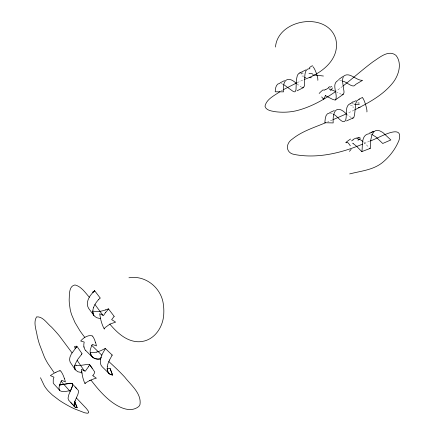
<?xml version="1.0" encoding="UTF-8"?>
<svg xmlns="http://www.w3.org/2000/svg" width="435" height="435" viewBox="0 0 435 435"><rect width="100%" height="100%" fill="white"/><g stroke="black" fill="none" stroke-linecap="round" stroke-linejoin="round"><path stroke-width="0.33" stroke-dasharray="2.17 1.63" d="M342.649 86.299L336.364 91.007M281.113 90.964L282.821 89.991M354.155 110.153L347.538 113.307M297.214 82.65L304.217 79.474M369.565 141.168L363.143 143.887M332.405 119.946L327.74 121.865M352.6 107.01L354.003 107.075M301.14 72.928L303.951 73.847M339.724 80.399L342.073 80.943M369.668 133.768L370.952 134.051M351.333 103.432L353.079 103.965M330.35 113.095L332.878 114.079M281.043 83.547L282.984 84.243M341.475 94.346L336.538 91.981M301.798 87.397L296.942 83.89M351.214 117.613L347.277 114.682M363.796 142.142L368.902 147.389M353.041 103.856A9.151 4.045 47 0 1 353.421 104.03M349.707 104.465A36.665 21.223 -62.2 0 1 352.79 101.469M350.414 105.77A31.342 15.812 5.9 0 1 352.421 105.808M301.036 74.216A37.236 15.426 -60.3 0 1 303.32 71.465M301.961 76.043A31.516 11.098 2 0 1 304.087 76.103"/><path stroke-width="0.65" d="M107.304 366.428L107.304 370.386L108.706 373.181L107.592 371.365L107.119 368.755M275.48 47.045C277.856 18.667 327.658 11.12 335.836 39.172C340.398 59.459 321.144 73.743 304.217 79.474M76.75 388.689L72.188 383.692L70.878 383.24L59.6 385.035L59.051 387.329L59.089 389.064L59.655 390.287L60.775 391.119L62.357 391.522L65.647 391.44L70.59 390.548L71.367 388.841M74.782 401.679L74.108 404.311L74.271 406.17L75.26 407.28L77.147 407.758L74.782 401.679L77.147 407.758L75.445 407.372L74.461 406.54L74.075 405.197L74.314 403.201A24.947 22.772 7.6 0 1 75.163 400.711M93.525 307.572L94.477 305.375A28.215 26.502 9.7 0 1 98.457 299.758M75.152 400.711L77.919 394.333L78.615 391.582L78.311 390.412L75.26 387.058M71.427 388.711L72.46 385.916L72.525 384.225L72.292 386.508L68.817 394.697L68.039 398.145L68.518 400.015L72.389 404.305M111.98 355.52L111.936 355.607A10.174 9.45 9.7 0 1 111.833 355.797L109.495 360.049M323.553 99.327L325.413 95.695M108.489 309.04L108.5 309.029A1.637 1.539 11.7 0 1 108.358 309.236L105.52 312.596M81.633 354.34L81.66 354.308A12.637 11.696 12.8 0 1 81.225 354.9L78.246 358.706A40.444 37.29 7.5 0 0 77.609 359.614L75.255 363.997A12.223 11.277 10.3 0 0 74.7 366.025L75.076 369.337A4.6 4.241 11 0 0 75.342 369.799L77.794 371.751L81.856 372.61L81.486 369.304L85.189 371.305L88.767 366.395M93.014 375.361L93.737 374.361A25.752 23.751 12 0 0 94.096 373.834L94.77 372.007L90.246 365.482M92.954 375.443L92.758 375.709A59.448 53.848 10.2 0 1 96.369 378.2A23.463 21.489 7.6 0 0 90.001 380.549M75.244 348.604L74.543 346.488L76.473 346.14M75.554 348.239L76.892 346.483L71.324 354.025L69.986 357.021L69.546 359.674L70.176 362.192L75.342 369.799M98.446 299.748L100.104 298.095M342.579 94.536C345.417 93.558 343.258 89.3 343.335 87.147C342.894 83.607 341.834 79.692 343.487 76.315C349.474 71.188 356.211 80.845 362.578 80.323L355.585 84.461C353.329 89.246 346.233 81.345 342.628 81.138M94.428 291.048L94.504 290.977A10.309 9.722 15.8 0 1 94.292 291.107L93.9 291.325A18.292 17.27 16.9 0 1 92.747 291.89L92.927 292.429L94.678 290.857M323.836 90.534L325.239 89.431M94.368 291.097C89.822 295.131 84.983 302.33 88.599 308.344L94.27 315.946L96.543 317.664L100.523 318.686L99.675 313.738L103.557 315.516A32.538 30.493 7.5 0 1 105.526 312.596M343.171 85.891C353.291 77.952 362.839 69.295 373.192 61.65C379.472 57.637 388.52 49.378 395.953 55.354C402.212 63.086 398.922 74.477 393.61 81.813C383.79 94.792 368.945 102.578 354.759 109.859M94.52 290.977L94.553 290.95A9.537 8.994 15.7 0 1 94.205 291.156M338.566 79.621L342.682 76.603M302.407 87.636C306.262 87.212 303.94 80.845 304.701 78.202C304.875 74.831 304.837 68.523 309.584 68.681M325.875 95.907L332.721 99.403L335.097 100.072L343.438 94.237M335.831 91.388C323.624 99.914 310.296 107.391 295.713 110.898C289.112 112.333 282.277 112.562 275.572 111.751C271.821 111.001 266.133 110.68 264.975 106.227C266.524 99.001 274.496 95.564 280.004 91.627M351.562 140.886L353.149 139.918M283.386 89.664L296.665 82.906M328.246 87.511L329.839 86.69M283.745 84.635L292.771 91.16L294.174 91.828L295.169 91.725L296.001 89.702L296.344 79.806L297.431 75.146L298.878 73.406L305.821 69.915M335.537 99.963C338.403 94.303 330.676 84.091 338.153 80.415M55.897 372.262L53.907 373.35A53.13 48.345 8.6 0 0 50.378 375.612L53.978 377.183L53.815 377.618A20.532 18.819 10.7 0 0 53.249 379.461L53.233 382.914A3.067 2.806 12.2 0 0 53.804 383.866L59.72 390.369L59.35 389.961M280.069 82.851L284.528 80.6M329.784 112.594L334.314 110.512M303.576 87.56L297.045 90.801M89.512 380.652L89.931 380.446M346.467 120.925L353.28 117.923L353.905 117.276L354.574 114.791L355.797 103.225L357.102 100.528L358.984 99.517M346.342 113.867L333.003 119.696M351.409 102.796L356.015 100.708M370.147 140.918C376.21 139.695 404.403 121.495 399.031 140.2C395.486 149.118 389.401 157.008 381.914 162.978C372.67 170.123 360.588 171.058 349.664 173.924M356.477 138.281L358.206 137.623M362.562 144.126C341.296 153.028 317.354 158.884 294.364 154.468C285.403 152.951 285.539 143.316 292.369 139.042C302.026 131.191 314.19 127.569 325.483 122.784M371.74 134.328L376.15 137.134L382.724 143.485L390.853 139.961L382.789 132.452L379.624 130.794L376.857 130.397L375.28 130.804L373.91 131.734L371.794 135.231L370.843 139.619L370.305 148.368L361.784 151.614L356.548 146.209L353.084 143.506M369.32 133.175L372.991 131.734M371.561 132.289L373.899 131.381M353.176 117.972L352.442 118.059M107.994 309.035L105.596 309.916M108.141 308.986L108.179 308.97A0.745 0.701 11.5 0 1 108.38 308.921M96.521 352.111L93.085 352.682L90.355 352.627L91.345 355.819L92.84 357.472L94.939 358.538L97.576 358.995L100.648 358.831A22.103 20.499 7.2 0 1 101.11 357.146C100.11 360.224 99.648 364.187 102.127 366.7L109 373.475A5.747 5.312 7.8 0 0 110.245 374.334L112.6 375.09L110.104 368.516A14.828 13.762 9 0 1 108.054 368.657L107.119 368.635M299.742 73.02L300.313 72.922M361.887 151.625C362.866 145.986 360.724 134.703 369.174 133.73M64.973 384.1L59.6 385.035M65.527 383.98L69.926 383.24L72.02 383.567M70.59 390.548L69.953 390.684M59.367 370.897L59.666 370.848A2.637 2.42 12.3 0 1 59.976 370.827A1.109 1.017 12.4 0 1 60.525 370.919M100.648 358.831C94.107 360.99 87.913 354.487 90.85 348.098A24.887 23.126 8.3 0 1 92.253 344.411L96.472 345.879L95.548 342.448M128.939 277.786C145.942 274.828 162.168 288.606 163.462 305.484A46.888 44.109 10.4 0 1 163.794 313.108C163.625 325.657 155.648 339.153 142.555 341.393A21.304 20.026 7.2 0 1 137.253 341.714C125.78 340.877 116.939 332.492 109.859 324.129M350.735 103.394C344.395 105.564 347.206 114.612 345.749 119.772C343.34 126.068 336.842 114.981 333.368 114.356M329.518 113.008C325.07 113.437 325.211 119.467 324.853 122.73L333.177 122.931C332.541 111.746 336.309 103.796 346.554 114.084M279.933 83.406C275.85 83.466 275.344 88.745 275.214 91.79L283.517 91.856C282.266 80.953 287.127 74.733 296.442 83.498M304.69 77.43L305.859 77.484M311.422 77.773L309.584 77.68M358.212 107.391L360.077 107.554M76.625 365.313C73.95 364.003 74.445 367.869 75.076 369.337M370.152 148.406L369.647 148.123M357.858 138.819L360.474 139.82L363.056 141.538M329.73 89.034L335.695 91.535M108.81 361.545C114.313 366.536 119.701 371.669 124.753 377.123C130.881 385.095 141.69 393.392 139.988 404.528A7.362 6.759 4.8 0 1 138.683 406.6C129.293 413.935 116.547 406.072 108.87 399.705C102.062 393.941 96.287 387.085 90.92 379.989M101.828 355.205L91.79 345.417M105.395 348.544L112.099 354.96M85.804 350.61L92.22 356.934M76.348 397.943L86.418 408.525L88.408 411.271L88.686 412.75L87.424 413.25L84.678 412.793L74.336 408.786A109.729 103.079 9.5 0 1 67.403 405.257L63.233 402.832A95.417 89.267 9.6 0 1 59.144 400.184L52.434 395.083L48.372 391.152A38.177 35.153 11.1 0 1 44.31 385.753L40.482 377.721M70.171 391.462L61.117 381.316M73.841 405.904L74.575 406.709M70.91 402.679L74.597 406.736M108.571 373.029L108.919 373.393A5.699 5.269 7.8 0 0 110.245 374.334L112.6 375.09L110.104 368.516M89.349 297.225C85.189 292.663 81.361 286.475 74.994 284.947C68.681 286.023 69.529 294.81 69.17 299.682A60.193 56.871 9.6 0 0 69.393 303.918L70.209 309.448A49.807 46.985 10.8 0 0 71.672 314.831L75.01 322.569L79.681 330.377A112.453 107.527 4.3 0 0 84.82 337.381M94.727 290.825L100.186 297.997M108.516 308.948L114.149 316.343M54.054 372.567L47.959 363.682A80.964 75.815 9.3 0 1 44.446 357.195L39.4 344.123A139.01 131.506 3 0 1 37.274 336.385C36.458 330.198 33.011 322.634 36.562 316.887C42.875 316.207 47.067 323.564 51.526 327.093A159.297 141.261 17.6 0 1 59.459 335.994L72.036 352.839M102.834 315.179L94.95 304.505M72.33 383.844L72.417 383.98A1.223 1.12 10.9 0 0 72.281 383.79M92.182 368.266L89.539 364.47L88.066 364.318A15.1 13.893 9.6 0 0 87.718 364.356L82.808 365.085A29.406 27.302 12.9 0 1 76.625 365.367M84.308 370.827L77.136 360.332M76.913 346.265L81.921 353.486M64.5 378.7L65.413 381.93L61.607 380.277L59.867 384.274A23.93 21.913 9.6 0 0 59.459 385.486M114.16 316.359L111.654 319.66A58.709 54.147 10.9 0 1 115.607 322.139L110.006 324.053L105.21 327.506A7.243 6.77 9.9 0 0 104.743 328.072A3.197 2.985 10.4 0 0 104.269 328.942M84.015 347.222L83.911 346.641M81.981 373.458L81.704 371.474M354.237 104.21A31.739 9.358 4.5 0 1 359.294 104.617M359.201 103.073A31.505 1.327 5.2 0 1 357.896 102.959M362.453 97.815A7.433 1.039 72.9 0 1 365.487 104.34A7.433 1.039 72.9 0 1 366.884 111.925M359.076 99.098A35.42 30.727 67 0 1 362.393 97.57M359 99.555A9.168 4.888 59.3 0 1 359.299 99.544M312.183 74.874A31.847 3.986 2.3 0 1 323.428 76.038M312.428 73.531A31.532 6.781 5.5 0 1 308.991 73.352M312.879 66.669A7.547 1.408 70.2 0 1 316.299 73.118A7.547 1.408 70.2 0 1 317.822 80.328M309.377 67.675A36.274 29.542 85.4 0 1 312.477 65.631M309.611 68.746A9.282 4.829 51.4 0 1 309.959 68.806M357.461 138.803A9.043 6.063 50.8 0 1 357.869 138.885M357.983 140.326A35.262 22.555 -83 0 1 360.305 138.433M358.277 137.819A30.358 29.428 14 0 1 360.039 137.281M352.97 139.575A30.124 29.694 -57.8 0 1 356.363 137.982M345.716 142.696A29.71 26.404 -45.8 0 1 350.588 139.048M346.227 142.827A7.248 1.849 63.9 0 1 350.316 145.834M349.452 151.364A35.926 5.709 -53.7 0 1 351.127 149.335M352.676 143.169A9.015 4.834 41.7 0 1 353.1 143.419M329.366 89.034A9.168 4.116 32.4 0 1 329.779 89.137M330.611 90.817A36.393 22.196 -78.2 0 1 332.53 87.913M330.176 87.201A30.967 26.182 4.9 0 1 331.807 86.511M325.505 89.779A30.662 28.503 23.2 0 1 328.539 87.995M319.149 93.471A30.026 27.965 83.9 0 1 323.297 89.702M321.672 96.923A7.362 0.408 51.1 0 1 323.558 99.185M325.396 95.58A9.151 2.49 27 0 1 325.875 95.798M107.238 366.417A28.596 26.486 5.5 0 1 109.544 360.071M112.165 354.965A1.283 1.191 8.7 0 1 111.942 355.493M105.591 309.899A31.641 29.879 15.3 0 1 99.283 311.433L95.608 311.514L92.785 311.041L93.008 313.488L93.922 315.495A6.46 6.057 12.3 0 1 93.367 314.505L92.775 311.743A13.219 12.408 11.6 0 1 93.569 307.588M104.221 328.974A41.945 39.558 7.3 0 1 100.463 318.126M60.639 370.859A26.834 24.469 13.4 0 1 64.407 378.722M55.936 372.311A16.318 14.937 11.3 0 1 59.345 370.843M89.74 364.682A4.317 3.986 10.7 0 1 88.631 366.259M84.966 383.605A39.971 37.002 7 0 1 82.046 373.453M85.032 383.567A4.986 4.573 9.3 0 1 85.755 382.93M85.728 382.898A24.545 22.468 7.7 0 1 89.528 380.685M92.459 335.967A19.613 18.167 12.5 0 1 95.412 342.47M92.302 336.065A2.393 2.224 11.6 0 0 91.943 335.858A3.127 2.909 11.6 0 0 90.964 335.586C86.902 335.374 83.194 338.038 80.66 341.002L84.232 342.057L84.113 342.573A13.8 12.827 10.5 0 0 83.879 346.646M85.782 350.632A6.976 6.476 11.1 0 1 84.053 347.217M96.532 352.138A32.157 30.02 12.9 0 0 102.094 350.055L104.753 348.734A6.085 5.65 9.1 0 1 104.971 348.631M104.993 348.658A0.946 0.881 9.5 0 1 105.265 348.527M105.411 348.604A1.381 1.283 9.7 0 1 105.232 348.962L103.171 352.421A31.771 29.471 6.1 0 0 101.083 357.14M82.025 353.508A1.669 1.544 11.7 0 1 81.606 354.259"/></g></svg>
